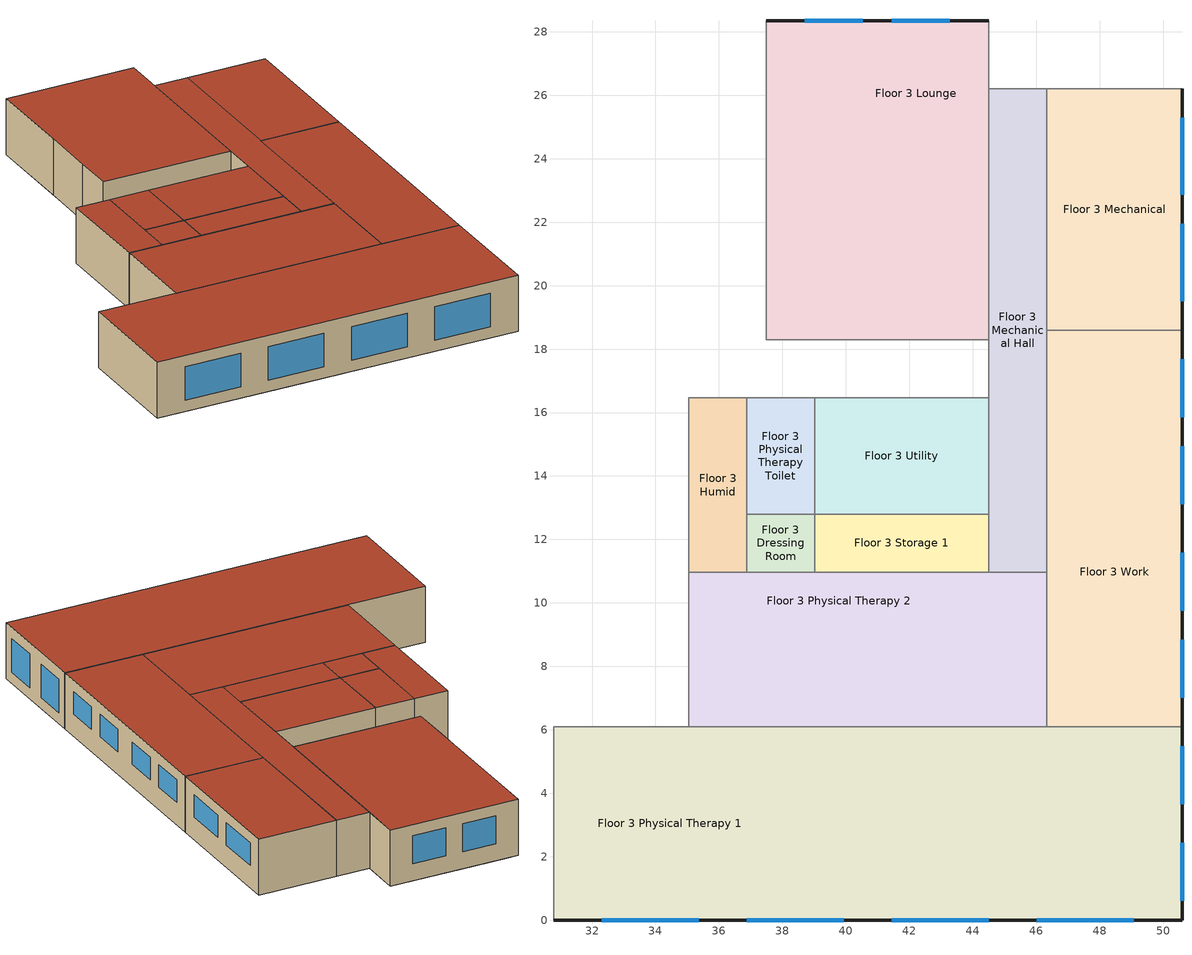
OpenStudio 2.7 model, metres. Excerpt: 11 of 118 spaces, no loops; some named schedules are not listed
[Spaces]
Floor 3 Work
 floor to Floor 2 Utility: 50.6,18.59 50.6,15.85 46.33,15.85 46.33,18.59 z6.1
 floor to Floor 2 Office: 50.6,15.85 50.6,6.1 46.33,6.1 46.33,15.85 z6.1
 wall outside: 50.6,6.1 50.6,18.59 z6.1:9.14
 wall to Floor 3 Physical Therapy 2: 46.33,10.97 46.33,6.1 z6.1:9.14
 wall to Floor 3 Mechanical: 50.6,18.59 46.33,18.59 z6.1:9.14
 wall to Floor 3 Physical Therapy 1: 46.33,6.1 50.6,6.1 z6.1:9.14
 wall to Floor 3 Mechanical Hall: 46.33,18.59 46.33,10.97 z6.1:9.14
 window: 50.6,13.11 50.6,14.94 / 50.6,15.85 50.6,17.68 / 50.6,7.01 50.6,8.84 / 50.6,9.75 50.6,11.58 z7.32:8.53
 roof outside: 50.6,6.1 50.6,18.59 46.33,18.59 46.33,6.1 z9.14
Floor 3 Dressing Room
 floor to Floor 2 X-Ray: 39.01,12.8 39.01,10.97 36.88,10.97 36.88,12.8 z6.1
 wall to Floor 3 Storage 1: 39.01,10.97 39.01,12.8 z6.1:9.14
 wall to Floor 3 Physical Therapy 2: 36.88,10.97 39.01,10.97 z6.1:9.14
 wall to Floor 3 Physical Therapy Toilet: 39.01,12.8 36.88,12.8 z6.1:9.14
 wall to Floor 3 Humid: 36.88,12.8 36.88,10.97 z6.1:9.14
 roof outside: 39.01,10.97 39.01,12.8 36.88,12.8 36.88,10.97 z9.14
Floor 3 Physical Therapy Toilet
 floor to Floor 2 X-Ray: 39.01,16.46 39.01,12.8 36.88,12.8 36.88,16.46 z6.1
 wall to Floor 3 Office Hall: 39.01,16.46 36.88,16.46 z6.1:9.14
 wall to Floor 3 Utility: 39.01,12.8 39.01,16.46 z6.1:9.14
 wall to Floor 3 Humid: 36.88,16.46 36.88,12.8 z6.1:9.14
 roof outside: 39.01,12.8 39.01,16.46 36.88,16.46 36.88,12.8 z9.14
Floor 3 Lounge
 floor to Floor 2 Storage 2: 44.5,23.77 44.5,21.34 39.93,21.34 39.93,23.77 z6.1
 floor to Floor 2 Exam 6: 44.5,28.35 44.5,23.77 39.93,23.77 39.93,28.35 z6.1
 floor to Floor 2 Exam Hall 4: 39.93,28.35 39.93,18.29 38.1,18.29 38.1,28.35 z6.1
 floor to Floor 2 Exam 7: 38.1,28.35 38.1,18.29 37.49,18.29 37.49,28.35 z6.1
 floor to Floor 2 Nurse Station 1: 44.5,21.34 44.5,18.29 39.93,18.29 39.93,21.34 z6.1
 wall outside: 44.5,28.35 37.49,28.35 z6.1:9.14
 wall to Floor 3 Lounge Toilet: 37.49,28.35 37.49,23.47 z6.1:9.14
 wall to NE Stair: 44.5,26.21 44.5,28.35 z6.1:9.14
 wall to Floor 3 Office Hall: 37.49,18.29 44.5,18.29 z6.1:9.14
 wall to Floor 3 Locker: 37.49,23.47 37.49,20.42 z6.1:9.14
 wall to Floor 3 Storage 2: 37.49,20.42 37.49,18.29 z6.1:9.14
 wall to Floor 3 Mechanical Hall: 44.5,18.29 44.5,26.21 z6.1:9.14
 window: 40.54,28.35 38.71,28.35 / 43.28,28.35 41.45,28.35 z7.01:8.53
 roof outside: 44.5,18.29 44.5,28.35 37.49,28.35 37.49,18.29 z9.14
Floor 3 Physical Therapy 2
 floor to Floor 2 Exam Hall 3: 39.93,9.14 39.93,6.1 38.1,6.1 38.1,9.14 z6.1
 floor to Floor 2 Lounge: 44.5,9.14 44.5,6.1 42.06,6.1 42.06,9.14 z6.1
 floor to Floor 2 Dictation: 42.06,9.14 42.06,6.1 39.93,6.1 39.93,9.14 z6.1
 floor to Floor 2 Exam 3: 38.1,9.14 38.1,6.1 35.05,6.1 35.05,9.14 z6.1
 floor to Floor 2 Office Hall: 46.33,10.97 46.33,6.1 44.5,6.1 44.5,10.97 z6.1
 floor to Floor 2 Reception Hall: 44.5,10.97 44.5,9.14 35.05,9.14 35.05,10.97 z6.1
 wall to Floor 3 Physical Therapy 1: 35.05,6.1 46.33,6.1 z6.1:9.14
 wall to Floor 3 Mechanical Hall: 46.33,10.97 44.5,10.97 z6.1:9.14
 wall to Floor 3 Treatment: 35.05,10.97 35.05,6.1 z6.1:9.14
 wall to Floor 3 Storage 1: 44.5,10.97 39.01,10.97 z6.1:9.14
 wall to Floor 3 Humid: 36.88,10.97 35.05,10.97 z6.1:9.14
 roof outside: 46.33,6.1 46.33,10.97 35.05,10.97 35.05,6.1 z9.14
Floor 3 Storage 1
 floor to Floor 2 Scheduling 1: 44.5,12.8 44.5,10.97 39.01,10.97 39.01,12.8 z6.1
 wall to Floor 3 Mechanical Hall: 44.5,10.97 44.5,12.8 z6.1:9.14
 wall to Floor 3 Utility: 44.5,12.8 39.01,12.8 z6.1:9.14
 roof outside: 44.5,10.97 44.5,12.8 39.01,12.8 39.01,10.97 z9.14
Floor 3 Utility
 floor to Floor 2 Scheduling 1: 44.5,16.46 44.5,12.8 39.01,12.8 39.01,16.46 z6.1
 wall to Floor 3 Mechanical Hall: 44.5,12.8 44.5,16.46 z6.1:9.14
 wall to Floor 3 Office Hall: 44.5,16.46 39.01,16.46 z6.1:9.14
 roof outside: 44.5,12.8 44.5,16.46 39.01,16.46 39.01,12.8 z9.14
Floor 3 Physical Therapy 1
 floor to Floor 2 Office Hall: 46.33,6.1 46.33,3.66 44.5,3.66 44.5,6.1 z6.1
 floor to Floor 2 Conference: 50.6,3.66 50.6,0 42.06,0 42.06,3.66 z6.1
 floor to Floor 2 Conference Toilet: 44.5,6.1 44.5,3.66 42.06,3.66 42.06,6.1 z6.1
 floor to Floor 2 Exam Hall 3: 39.93,6.1 39.93,0 38.1,0 38.1,6.1 z6.1
 floor to Floor 2 Exam 3: 38.1,6.1 38.1,0 30.78,0 30.78,6.1 z6.1
 floor to Floor 2 Storage 1: 42.06,6.1 42.06,3.66 39.93,3.66 39.93,6.1 z6.1
 floor to Floor 2 Exam 4: 42.06,3.66 42.06,0 39.93,0 39.93,3.66 z6.1
 floor to Floor 2 Office: 50.6,6.1 50.6,3.66 46.33,3.66 46.33,6.1 z6.1
 wall outside: 30.78,0 50.6,0 50.6,6.1 z6.1:9.14
 wall to Floor 3 Undeveloped 1: 30.78,6.1 30.78,0 z6.1:9.14
 wall to Floor 3 Treatment: 35.05,6.1 30.78,6.1 z6.1:9.14
 window: 32.31,0 35.36,0 / 36.88,0 39.93,0 / 46.02,0 49.07,0 / 41.45,0 44.5,0 / 50.6,3.66 50.6,5.49 / 50.6,0.61 50.6,2.44 z6.71:8.53
 roof outside: 50.6,0 50.6,6.1 30.78,6.1 30.78,0 z9.14
Floor 3 Humid
 floor to Floor 2 X-Ray: 36.88,16.46 36.88,10.97 35.05,10.97 35.05,16.46 z6.1
 wall to Floor 3 Office Hall: 36.88,16.46 35.05,16.46 z6.1:9.14
 wall to Floor 3 Treatment: 35.05,16.46 35.05,10.97 z6.1:9.14
 roof outside: 36.88,10.97 36.88,16.46 35.05,16.46 35.05,10.97 z9.14
Floor 3 Mechanical Hall
 floor to Floor 2 Office Hall: 46.33,26.21 46.33,10.97 44.5,10.97 44.5,26.21 z6.1
 wall to NE Stair: 46.33,26.21 44.5,26.21 z6.1:9.14
 wall to Floor 3 Mechanical: 46.33,18.59 46.33,26.21 z6.1:9.14
 wall to Floor 3 Office Hall: 44.5,18.29 44.5,16.46 z6.1:9.14
 roof outside: 46.33,10.97 46.33,26.21 44.5,26.21 44.5,10.97 z9.14
Floor 3 Mechanical
 floor to Floor 2 Exam 5: 50.6,26.21 50.6,18.59 46.33,18.59 46.33,26.21 z6.1
 wall outside: 50.6,18.59 50.6,26.21 z6.1:9.14
 wall to NE Stair: 50.6,26.21 46.33,26.21 z6.1:9.14
 window: 50.6,22.86 50.6,25.3 / 50.6,19.51 50.6,21.95 z7.32:8.53
 roof outside: 50.6,18.59 50.6,26.21 46.33,26.21 46.33,18.59 z9.14
[Site]
New York-John F Kennedy Intl AP_NY_USA: Latitude {deg}=40.65; Longitude {deg}=-73.8; Time Zone {hr}=-5; Elevation {m}=5; Terrain=City
[Building]
-Outpatient-ASHRAE 169-2013-4A created: 2019-04-24 11:06:48 -0700: North Axis {deg}=0; Default Construction Set=90.1-2004 - Outpatient - ASHRAE 169-2013-4A; Standards Number of Stories=3; Standards Number of Above Ground Stories=3; Standards Building Type=Outpatient
[Site:WaterMainsTemperature]
Calculation Method=Correlation; Annual Average Outdoor Air Temperature {C}=12.4667; Maximum Difference In Monthly Average Outdoor Air Temperatures {deltaC}=25.2
[SizingPeriod:DesignDay] Barometric Pressure {Pa}=101241; Sky Clearness=0; Rain Indicator=0; Snow Indicator=0; Day of Month=21; Daylight Saving Time Indicator=0; Humidity Indicating Type=Wetbulb; Dry-Bulb Temperature Range Modifier Type=DefaultMultipliers
Name | Maximum Dry-Bulb Temperature {C} | Daily Dry-Bulb Temperature Range {deltaC} | Humidity Indicating Conditions at Maximum Dry-Bulb | Wind Speed {m/s} | Wind Direction {deg} | Month | Day Type | Solar Model Indicator | ASHRAE Taub | ASHRAE Taud
New.York-John.F.Kennedy.Intl.AP_NY_USA Ann Htg 99.6% Condns DB | -10.7 | 0 | -10.7 | 7.5 | 320 | 1 | WinterDesignDay | ASHRAEClearSky
New.York-John.F.Kennedy.Intl.AP_NY_USA Ann Clg .4% Condns DB=>MWB | 32.1 | 7.4 | 23.1 | 5.6 | 230 | 7 | SummerDesignDay | ASHRAETau | 0.541 | 1.8
[Site:GroundTemperature:BuildingSurface]
20.15, 20.07, 20.18, 20.33, 20.5, 21.55, 21.82, 21.91, 21.85, 20.84, 20.51, 20.3
[ClimateZones]
Climate Zone Institution Name 1=ASHRAE; Climate Zone Document Name 1=ANSI/ASHRAE Standard 169; Climate Zone Document Year 1=2006; Climate Zone Value 1=4A
[Material:NoMass] Thermal Absorptance=0.9; Solar Absorptance=0.7
Name | Roughness | Thermal Resistance {m2-K/W} | Visible Absorptance
CP02 CARPET PAD | VeryRough | 0.21648 | 0.8
Typical Insulation R-6.78 | Smooth | 1.19347 | 0.7
Typical Carpet Pad | Smooth | 0.21648 | 0.8
Typical Insulation R-5.89 | Smooth | 1.03652 | 0.7
Typical Insulation R-14.76 | Smooth | 2.59864 | 0.7
Typical Insulation R-0.58 | Smooth | 0.101875 | 0.7
Typical Insulation | Smooth | 0.0282222 | 0.7
[Material]
Name | Roughness | Thickness {m} | Conductivity {W/m-K} | Density {kg/m3} | Specific Heat {J/kg-K} | Thermal Absorptance | Solar Absorptance | Visible Absorptance
100mm Normalweight concrete floor | MediumSmooth | 0.1016 | 2.31 | 2322 | 832
G01 13mm gypsum board | Smooth | 0.0127 | 0.16 | 800 | 1090 | 0.9 | 0.7 | 0.5
4 in. Normalweight Concrete Floor | MediumRough | 0.1016 | 2.31 | 2322 | 832 | 0.9 | 0.7 | 0.7
25mm Stucco | Smooth | 0.0254 | 0.72 | 1856 | 840 | 0.9 | 0.7 | 0.7
5/8 in. Gypsum Board | MediumSmooth | 0.0159 | 0.16 | 800 | 1090 | 0.9 | 0.7 | 0.7
Roof Membrane | VeryRough | 0.0095 | 0.16 | 1121.29 | 1460 | 0.9 | 0.7 | 0.7
Metal Roof Surface; F08 Metal surface | Smooth | 0.0008 | 45.28 | 7824 | 500 | 0.9 | 0.7 | 0.7
6 in. Normalweight Concrete Floor | MediumRough | 0.1524 | 2.31 | 2322 | 832 | 0.9 | 0.7 | 0.7
8 in. Concrete Block Basement Wall | MediumRough | 0.2032 | 1.326 | 1842 | 912 | 0.9 | 0.7 | 0.7
G05 25mm wood | MediumSmooth | 0.0254 | 0.15 | 608 | 1630 | 0.9 | 0.5 | 0.5
Std Wood 6inch | MediumSmooth | 0.15 | 0.12 | 540 | 1210 | 0.9 | 0.7 | 0.7
[DefaultConstructionSet]
90.1-2004 - Outpatient - ASHRAE 169-2013-4A: Default Exterior Surface Constructions=Default Surface Constructions 1; Default Interior Surface Constructions=Default Surface Constructions 2; Default Ground Contact Surface Constructions=Default Surface Constructions 3; Default Exterior SubSurface Constructions=Default Sub Surface Constructions 1; Default Interior SubSurface Constructions=Default Sub Surface Constructions 2; Interior Partition Construction=Typical Interior Partition
[DefaultSurfaceConstructions]
Name | Floor Construction | Wall Construction | Roof Ceiling Construction
Default Surface Constructions 1 | Typical Insulated Exterior Mass Floor R-9.35 | Typical Insulated Steel Framed Exterior Wall R-8.06 | Typical IEAD Roof R-15.87
Default Surface Constructions 2 | Typical Interior Floor | Typical Interior Wall | Typical Interior Ceiling
Default Surface Constructions 3 | Typical Insulated Carpeted 6in Slab Floor | Typical Insulated Basement Mass Wall
[Construction]
Typical Insulated Exterior Mass Floor R-9.35: Typical Insulation R-6.78, 4 in. Normalweight Concrete Floor, Typical Carpet Pad
Typical Insulated Steel Framed Exterior Wall R-8.06: 25mm Stucco, 5/8 in. Gypsum Board, Typical Insulation R-5.89, 5/8 in. Gypsum Board
Typical IEAD Roof R-15.87: Roof Membrane, Typical Insulation R-14.76, Metal Roof Surface
Typical Interior Floor: 100mm Normalweight concrete floor, CP02 CARPET PAD
Typical Interior Wall: G01 13mm gypsum board, G01 13mm gypsum board
Typical Interior Ceiling: CP02 CARPET PAD, 100mm Normalweight concrete floor
Typical Insulated Carpeted 6in Slab Floor: 6 in. Normalweight Concrete Floor, Typical Carpet Pad
Typical Insulated Basement Mass Wall: 8 in. Concrete Block Basement Wall
U 0.57 SHGC 0.39 Dbl Ref-D Clr 6mm/6mm Air: REF D CLEAR 6MM, AIR 6MM, CLEAR 6MM
Typical Insulated Metal Door R-1.43: F08 Metal surface, Typical Insulation R-0.58
Typical Overhead Door: Typical Insulation
U 1.17 SHGC 0.49 Simple Glazing Skylight U-1.17 SHGC 0.39: U 1.17 SHGC 0.49 Simple Glazing U-1.17 SHGC 0.39
Typical Interior Window: Clear 3mm
Typical Interior Door; Typical Interior Partition: G05 25mm wood
InteriorFurnishings: Std Wood 6inch
[DefaultSubSurfaceConstructions]
Name | Fixed Window Construction | Operable Window Construction | Door Construction | Glass Door Construction | Overhead Door Construction | Skylight Construction | Tubular Daylight Dome Construction | Tubular Daylight Diffuser Construction
Default Sub Surface Constructions 1 | U 0.57 SHGC 0.39 Dbl Ref-D Clr 6mm/6mm Air | U 0.57 SHGC 0.39 Dbl Ref-D Clr 6mm/6mm Air | Typical Insulated Metal Door R-1.43 | U 0.57 SHGC 0.39 Dbl Ref-D Clr 6mm/6mm Air | Typical Overhead Door | U 1.17 SHGC 0.49 Simple Glazing Skylight U-1.17 SHGC 0.39 | Typical Interior Window | Typical Interior Window
Default Sub Surface Constructions 2 | Typical Interior Window | Typical Interior Window | Typical Interior Door
[WindowMaterial:Glazing] Optical Data Type=SpectralAverage; Infrared Transmittance at Normal Incidence=0; Front Side Infrared Hemispherical Emissivity=0.84; Conductivity {W/m-K}=0.9; Dirt Correction Factor for Solar and Visible Transmittance=1; Solar Diffusing=No
Name | Thickness {m} | Solar Transmittance at Normal Incidence | Front Side Solar Reflectance at Normal Incidence | Back Side Solar Reflectance at Normal Incidence | Visible Transmittance at Normal Incidence | Front Side Visible Reflectance at Normal Incidence | Back Side Visible Reflectance at Normal Incidence | Back Side Infrared Hemispherical Emissivity
REF D CLEAR 6MM | 0.006 | 0.429 | 0.308 | 0.379 | 0.334 | 0.453 | 0.505 | 0.82
CLEAR 6MM | 0.006 | 0.775 | 0.071 | 0.071 | 0.881 | 0.08 | 0.08 | 0.84
Clear 3mm | 0.003 | 0.837 | 0.075 | 0.075 | 0.898 | 0.081 | 0.081 | 0.84
[WindowMaterial:Gas]
AIR 6MM: Gas Type=Air; Thickness {m}=0.0063
[WindowMaterial:SimpleGlazingSystem]
U 1.17 SHGC 0.49 Simple Glazing U-1.17 SHGC 0.39: U-Factor {W/m2-K}=6.64357; Solar Heat Gain Coefficient=0.39; Visible Transmittance=0.38
[Space] Building Story=Building Story 3; Part of Total Floor Area=Yes
Name | Space Type | Thermal Zone
Floor 3 Work | Outpatient Office | Floor 3 Work ZN
Floor 3 Dressing Room | Outpatient DressingRoom | Floor 3 Dressing Room ZN
Floor 3 Physical Therapy Toilet | Outpatient Toilet | Floor 3 Physical Therapy Toilet ZN
Floor 3 Lounge | Outpatient Lounge | Floor 3 Lounge ZN
Floor 3 Physical Therapy 2 | Outpatient PhysicalTherapy | Floor 3 Physical Therapy 2 ZN
Floor 3 Mechanical | Outpatient Elec/MechRoom | Floor 3 Mechanical ZN
Floor 3 Storage 1 | Outpatient Janitor | Floor 3 Storage 1 ZN
Floor 3 Utility | Outpatient Janitor | Floor 3 Utility ZN
Floor 3 Physical Therapy 1 | Outpatient PhysicalTherapy | Floor 3 Physical Therapy 1 ZN
Floor 3 Humid | Outpatient Office | Floor 3 Humid ZN
Floor 3 Mechanical Hall | Outpatient Hall | Floor 3 Mechanical Hall ZN
[BuildingStory]
Building Story 3: Nominal Z Coordinate {m}=6.096
[SpaceType] Standards Building Type=Outpatient
Name | Default Schedule Set | Design Specification Outdoor Air Object | Standards Space Type
Outpatient DressingRoom | Outpatient DressingRoom Schedule Set | Outpatient DressingRoom Ventilation | DressingRoom
Outpatient Elec/MechRoom | Outpatient Elec/MechRoom Schedule Set | Outpatient Elec/MechRoom Ventilation | Elec/MechRoom
Outpatient Hall | Outpatient Hall Schedule Set | Outpatient Hall Ventilation | Hall
Outpatient Janitor | Outpatient Janitor Schedule Set | Outpatient Janitor Ventilation | Janitor
Outpatient Lounge | Outpatient Lounge Schedule Set | Outpatient Lounge Ventilation | Lounge
Outpatient Office | Outpatient Office Schedule Set | Outpatient Office Ventilation | Office
Outpatient PhysicalTherapy | Outpatient PhysicalTherapy Schedule Set | Outpatient PhysicalTherapy Ventilation | PhysicalTherapy
Outpatient Toilet | Outpatient Toilet Schedule Set | Outpatient Toilet Ventilation | Toilet
[People:Definition] Number of People Calculation Method=People/Area; Fraction Radiant=0.3
Name | People per Space Floor Area {person/m2}
Outpatient DressingRoom People Definition; Outpatient Office People Definition | 0.0538196
Outpatient Lounge People Definition | 0.161566
Outpatient PhysicalTherapy People Definition | 0.215493
[People] Work Efficiency Schedule=Work Efficiency Schedule; Clothing Insulation Schedule=Clothing Schedule; Air Velocity Schedule=Air Velocity Schedule; Multiplier=1
Name | People Definition | Space or SpaceType
Outpatient DressingRoom People | Outpatient DressingRoom People Definition | Outpatient DressingRoom
Outpatient Lounge People | Outpatient Lounge People Definition | Outpatient Lounge
Outpatient Office People | Outpatient Office People Definition | Outpatient Office
Outpatient PhysicalTherapy People | Outpatient PhysicalTherapy People Definition | Outpatient PhysicalTherapy
[Lights:Definition] Design Level Calculation Method=Watts/Area; Fraction Radiant=0.7; Fraction Visible=0.2
Name | Watts per Space Floor Area {W/m2}
Outpatient DressingRoom Lights Definition; Outpatient Office Lights Definition | 11.8403
Outpatient Elec/MechRoom Lights Definition | 16.1459
Outpatient Hall Lights Definition | 10.7639
Outpatient Janitor Lights Definition; Outpatient PhysicalTherapy Lights Definition; Outpatient Toilet Lights Definition | 9.68752
Outpatient Lounge Lights Definition | 8.61113
[Lights] Fraction Replaceable=1
Name | Lights Definition | Space or SpaceType
Outpatient DressingRoom Lights | Outpatient DressingRoom Lights Definition | Outpatient DressingRoom
Outpatient Elec/MechRoom Lights | Outpatient Elec/MechRoom Lights Definition | Outpatient Elec/MechRoom
Outpatient Hall Lights | Outpatient Hall Lights Definition | Outpatient Hall
Outpatient Janitor Lights | Outpatient Janitor Lights Definition | Outpatient Janitor
Outpatient Lounge Lights | Outpatient Lounge Lights Definition | Outpatient Lounge
Outpatient Office Lights | Outpatient Office Lights Definition | Outpatient Office
Outpatient PhysicalTherapy Lights | Outpatient PhysicalTherapy Lights Definition | Outpatient PhysicalTherapy
Outpatient Toilet Lights | Outpatient Toilet Lights Definition | Outpatient Toilet
[ElectricEquipment:Definition] Design Level Calculation Method=Watts/Area
Name | Watts per Space Floor Area {W/m2} | Fraction Radiant | Fraction Lost
Outpatient DressingRoom Elec Equip Definition; Outpatient Office Elec Equip Definition | 11.8403 | 0.5
Outpatient Elec/MechRoom Elec Equip Definition | 53.8196 | 0.5
Outpatient Hall Elec Equip Definition | 4.30556 | 0.5
Outpatient Janitor Elec Equip Definition | 1.07639 | 0.3 | 0.7
Outpatient Lounge Elec Equip Definition | 32.2917 | 0.5
Outpatient PhysicalTherapy Elec Equip Definition | 16.1459 | 0.5
Outpatient Toilet Elec Equip Definition | 4.30556 | 0.3 | 0.7
[ElectricEquipment]
Name | Electric Equipment Definition | Space or SpaceType
Outpatient DressingRoom Elec Equip | Outpatient DressingRoom Elec Equip Definition | Outpatient DressingRoom
Outpatient Elec/MechRoom Elec Equip | Outpatient Elec/MechRoom Elec Equip Definition | Outpatient Elec/MechRoom
Outpatient Hall Elec Equip | Outpatient Hall Elec Equip Definition | Outpatient Hall
Outpatient Janitor Elec Equip | Outpatient Janitor Elec Equip Definition | Outpatient Janitor
Outpatient Lounge Elec Equip | Outpatient Lounge Elec Equip Definition | Outpatient Lounge
Outpatient Office Elec Equip | Outpatient Office Elec Equip Definition | Outpatient Office
Outpatient PhysicalTherapy Elec Equip | Outpatient PhysicalTherapy Elec Equip Definition | Outpatient PhysicalTherapy
Outpatient Toilet Elec Equip | Outpatient Toilet Elec Equip Definition | Outpatient Toilet
[DesignSpecification:OutdoorAir] Outdoor Air Flow per Person {m3/s-person}=0; Outdoor Air Flow Rate {m3/s}=0; Outdoor Air Flow Air Changes per Hour {1/hr}=0
Name | Outdoor Air Method | Outdoor Air Flow per Floor Area {m3/s-m2}
Outpatient DressingRoom Ventilation; Outpatient Office Ventilation | Sum | 0.000508
Outpatient Elec/MechRoom Ventilation; Outpatient Toilet Ventilation |  | 0
Outpatient Hall Ventilation | Sum | 0.000254
Outpatient Janitor Ventilation | Sum | 0.000762
Outpatient Lounge Ventilation | Sum | 0.00114376
Outpatient PhysicalTherapy Ventilation | Sum | 0.0023876
[DefaultScheduleSet] Number of People Schedule=OutPatientHealthCare BLDG_OCC_SCH; People Activity Level Schedule=OutPatientHealthCare ACTIVITY_SCH; Electric Equipment Schedule=OutPatientHealthCare BLDG_EQUIP_SCH_BASE; Infiltration Schedule=OutPatientHealthCare INFIL_SCH
Name | Lighting Schedule
Outpatient DressingRoom Schedule Set; Outpatient Lounge Schedule Set; Outpatient Toilet Schedule Set | OutPatientHealthCare BLDG_LIGHT_SCH
Outpatient Elec/MechRoom Schedule Set; Outpatient Janitor Schedule Set | OutPatientHealthCare BLDG_LIGHT_STORAGE_SCH
Outpatient Hall Schedule Set | OutPatientHealthCare BLDG_LIGHT_CORRIDOR_SCH
Outpatient Office Schedule Set | OutPatientHealthCare BLDG_LIGHT_OFFICE_SCH
Outpatient PhysicalTherapy Schedule Set | OutPatientHealthCare BLDG_LIGHT_EXAM_SCH
[ThermostatSetpoint:DualSetpoint] Heating Setpoint Temperature Schedule=OutPatientHealthCare HTGSETP_SCH_YES_OPTIMUM; Cooling Setpoint Temperature Schedule=OutPatientHealthCare CLGSETP_SCH_NO_SETBACK
Outpatient DressingRoom Thermostat 2; Outpatient Office Thermostat 10; Outpatient Lounge Thermostat 3; Outpatient Elec/MechRoom Thermostat 2; Outpatient Hall Thermostat 19; Outpatient PhysicalTherapy Thermostat 1; Outpatient PhysicalTherapy Thermostat 2; Outpatient Toilet Thermostat 10; Outpatient Janitor Thermostat 12; Outpatient Janitor Thermostat 14; Outpatient Office Thermostat 12
[SpaceInfiltration:DesignFlowRate] Schedule=OutPatientHealthCare INFIL_SCH; Design Flow Rate Calculation Method=Flow/ExteriorArea; Constant Term Coefficient=0; Temperature Term Coefficient=0; Velocity Term Coefficient=0.224; Velocity Squared Term Coefficient=0
Name | Space or SpaceType | Flow per Exterior Surface Area {m3/s-m2}
Floor 3 Lounge Infiltration | Floor 3 Lounge | 0.000238426
Floor 3 Mechanical Infiltration | Floor 3 Mechanical | 0.00042718
Floor 3 Physical Therapy 1 Infiltration | Floor 3 Physical Therapy 1 | 0.000405324
Floor 3 Work Infiltration | Floor 3 Work | 0.00042718
[ThermalZone] Use Ideal Air Loads=No
Name | Thermostat
Floor 3 Dressing Room ZN | Outpatient DressingRoom Thermostat 2
Floor 3 Humid ZN | Outpatient Office Thermostat 10
Floor 3 Lounge ZN | Outpatient Lounge Thermostat 3
Floor 3 Mechanical ZN | Outpatient Elec/MechRoom Thermostat 2
Floor 3 Mechanical Hall ZN | Outpatient Hall Thermostat 19
Floor 3 Physical Therapy 1 ZN | Outpatient PhysicalTherapy Thermostat 1
Floor 3 Physical Therapy 2 ZN | Outpatient PhysicalTherapy Thermostat 2
Floor 3 Physical Therapy Toilet ZN | Outpatient Toilet Thermostat 10
Floor 3 Storage 1 ZN | Outpatient Janitor Thermostat 12
Floor 3 Utility ZN | Outpatient Janitor Thermostat 14
Floor 3 Work ZN | Outpatient Office Thermostat 12
[InternalMass:Definition]
Internal Mass Definition 1: Construction=InteriorFurnishings; Design Level Calculation Method=SurfaceArea/Area; Surface Area per Space Floor Area=2
[InternalMass] Internal Mass Definition=Internal Mass Definition 1; Multiplier=1
Name | Space or SpaceType
Floor 3 Dressing Room Mass | Floor 3 Dressing Room
Floor 3 Physical Therapy Toilet Mass | Floor 3 Physical Therapy Toilet
Floor 3 Work Mass | Floor 3 Work
Floor 3 Lounge Mass | Floor 3 Lounge
Floor 3 Physical Therapy 2 Mass | Floor 3 Physical Therapy 2
Floor 3 Mechanical Mass | Floor 3 Mechanical
Floor 3 Storage 1 Mass | Floor 3 Storage 1
Floor 3 Utility Mass | Floor 3 Utility
Floor 3 Physical Therapy 1 Mass | Floor 3 Physical Therapy 1
Floor 3 Humid Mass | Floor 3 Humid
Floor 3 Mechanical Hall Mass | Floor 3 Mechanical Hall
[Exterior:Lights:Definition]
NonDimming Exterior Lights Def: Design Level {W}=14442
[Exterior:Lights]
NonDimming Exterior Lights Def: Exterior Lights Definition=NonDimming Exterior Lights Def; Schedule=OutPatientHealthCare Exterior_Lgt_ALWAYS_ON; Control Option=AstronomicalClock
[Schedule:Ruleset]
OutPatientHealthCare INFIL_SCH: Default Day Schedule=OutPatientHealthCare INFIL_SCH Default; Summer Design Day Schedule=OutPatientHealthCare INFIL_SCH Summer Design Day; Winter Design Day Schedule=OutPatientHealthCare INFIL_SCH Winter Design Day
